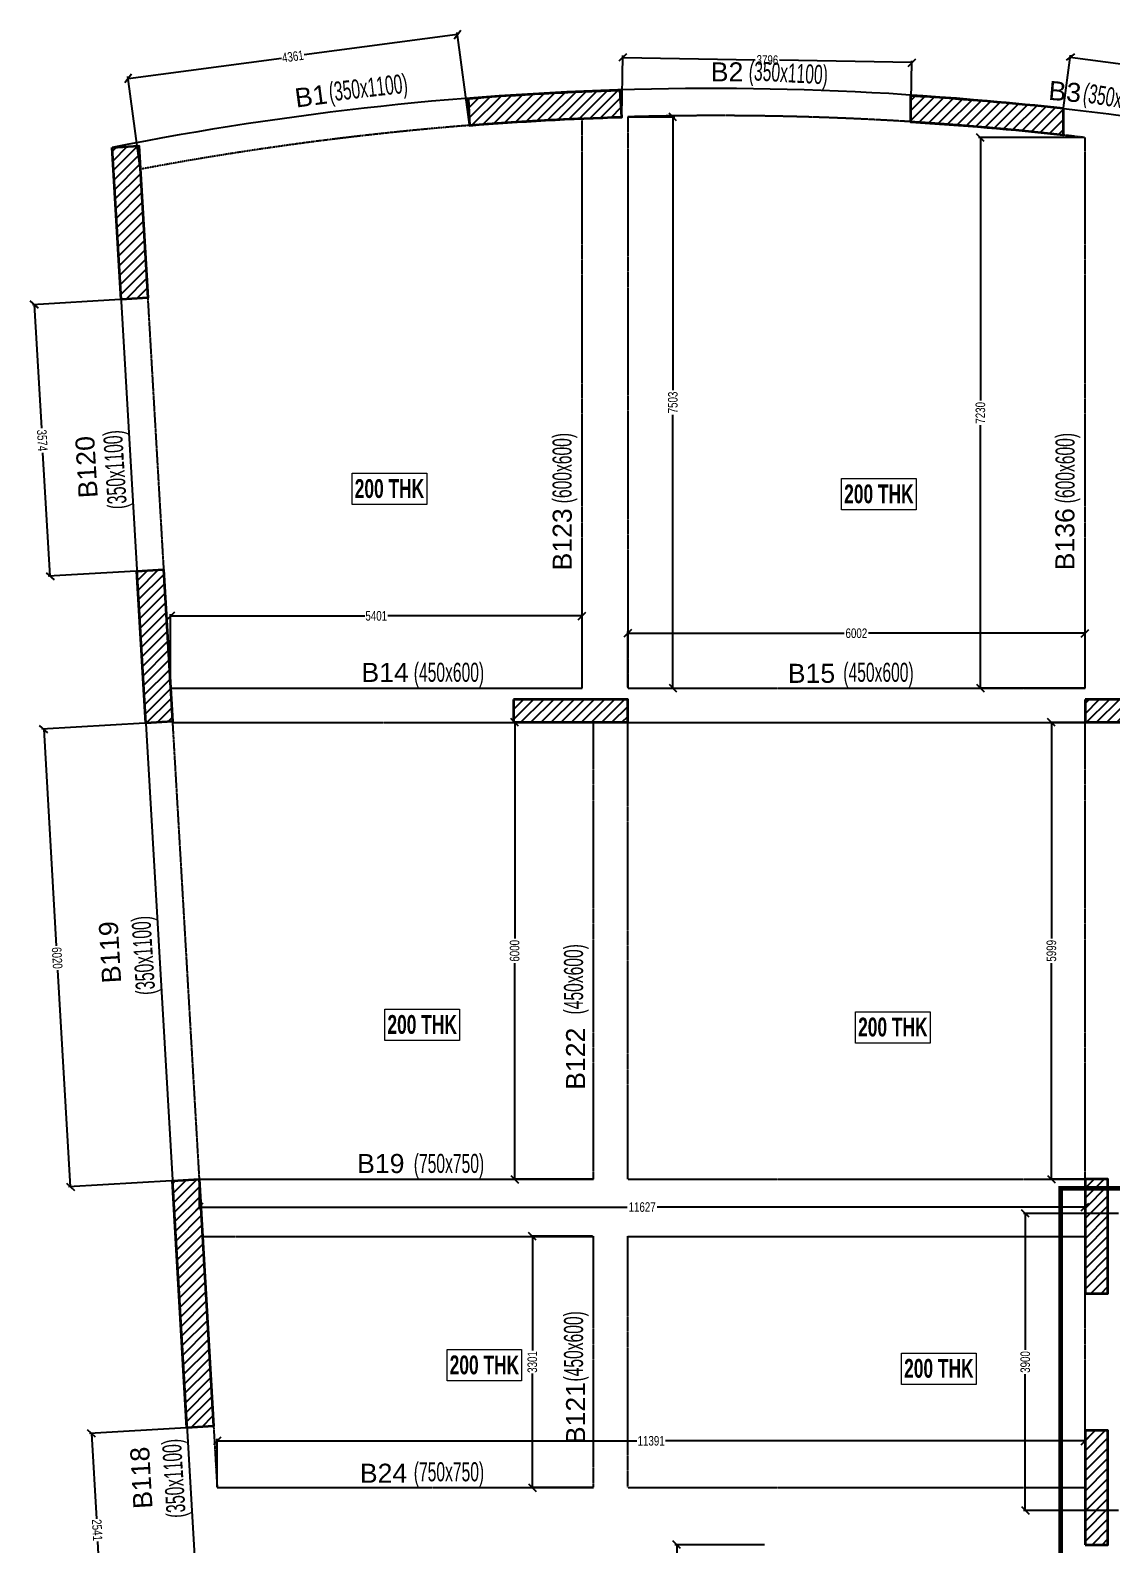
# Model space of a CAD drawing. Header units: millimetres. Extents: x 18542 to 87256, y 14692 to 73451.
# Drawn here: x 18542 to 32736, y 53562 to 73451 of the extents above; entities that cross this region are included whole.
import ezdxf
from ezdxf.enums import TextEntityAlignment as Align

# ---------------------------------------------------------------- set-up
doc = ezdxf.new("R2010")
doc.units = ezdxf.units.MM
doc.linetypes.add('HIDDEN', pattern=[0.375, 0.25, -0.125])
for name, color, linetype, lineweight in [('A-FLOR-IDEN', 11, 'Continuous', 9), ('S-BEAM-IDEN', 2, 'Continuous', 9), ('S-COLS', 5, 'Continuous', 35)]:
    doc.layers.add(name, color=color, linetype=linetype, lineweight=lineweight)
for name, color, linetype in [('Beam Nos', 7, 'Continuous'), ('S-BEAM', 7, 'Continuous'), ('S-COL HATCH', 9, 'Continuous'), ('S-DIM', 7, 'Continuous')]:
    doc.layers.add(name, color=color, linetype=linetype)
doc.styles.add('SC-BBS1', font='SansSerif')
doc.styles.add('sobha.sed', font='swisscl.ttf')
doc.styles.add('Swis721 LtCn BT', font='swisscl.ttf', dxfattribs={"width": 0.9, "height": 233.355162})
doc.styles.add('Swis721 LtCn BT_B', font='', dxfattribs={"width": 0.9, "height": 246.918336})
doc.styles.get('Swis721 LtCn BT_B').set_extended_font_data('Swis721 LtCn BT', bold=True)
doc.dimstyles.new('S-50', dxfattribs={"dimscale": 50, "dimtxt": 2.5, "dimasz": 2, "dimexe": 0.5, "dimexo": 0.25, "dimgap": 0.25, "dimtad": 0, "dimdec": 0, "dimrnd": 0.0005, "dimzin": 0, "dimdsep": 46, "dimtxsty": 'sobha.sed', "dimblk": 'OBLIQUE', "dimcen": 0.09, "dimclrd": 8, "dimclre": 8, "dimclrt": 6, "dimadec": 0, "dimazin": 0, "dimtfac": 1, "dimtdec": 0, "dimtofl": 0, "dimtmove": 2, "dimatfit": 3, "dimfxl": 0.18, "dimtolj": 1, "dimtzin": 0, "dimlwd": -1, "dimlwe": -1, "dimarcsym": 0})
pattern_1 = [(45, (-31199541.81, 20886566.64), (-66.29126074, 66.29126074), [])]

# ---------------------------------------------------------------- blocks, each defined once
blk = doc.blocks.new('_OBLIQUE')
at = {"color": 0, "linetype": 'ByBlock'}
blk.add_line((-0.5, -0.5), (0.5, 0.5), dxfattribs=at)
blk = doc.blocks.new('*D345')
at = {"layer": 'Defpoints', "color": 0, "transparency": 16777216}
for p in [(25784, 65760), (20383, 64812, 0), (25784, 64812, 0)]:
    blk.add_point(p, dxfattribs=at)
at = {"layer": 'S-DIM', "color": 8, "transparency": 16777216}
for p, q in [((20383, 64824), (20383, 65785)), ((20383, 65760), (22934, 65760)), ((25784, 65760), (23233, 65760)), ((25784, 64824), (25784, 65785))]:
    blk.add_line(p, q, dxfattribs=at)
at = {"layer": 'S-DIM', "color": 8, "transparency": 16777216, "xscale": 100, "yscale": 100, "zscale": 100, "rotation": 180}
blk.add_blockref('_OBLIQUE', (20383, 65760), dxfattribs=at)
at = {"layer": 'S-DIM', "color": 8, "transparency": 16777216, "xscale": 100, "yscale": 100, "zscale": 100}
blk.add_blockref('_OBLIQUE', (25784, 65760), dxfattribs=at)
at = {"layer": 'S-DIM', "color": 6, "transparency": 16777216, "insert": (23083, 65760), "char_height": 125, "attachment_point": 5, "style": 'sobha.sed'}
blk.add_mtext('\\A1;5401', dxfattribs=at)
blk = doc.blocks.new('*D346')
at = {"layer": 'Defpoints', "color": 0, "transparency": 16777216}
for p in [(32386, 65532), (26384, 64812), (32386, 64812)]:
    blk.add_point(p, dxfattribs=at)
at = {"layer": 'S-DIM', "color": 8, "transparency": 16777216}
for p, q in [((26384, 64824), (26384, 65557)), ((26384, 65532), (29224, 65532)), ((32386, 65532), (29546, 65532)), ((32386, 64824), (32386, 65557))]:
    blk.add_line(p, q, dxfattribs=at)
at = {"layer": 'S-DIM', "color": 8, "transparency": 16777216, "xscale": 100, "yscale": 100, "zscale": 100, "rotation": 180}
blk.add_blockref('_OBLIQUE', (26384, 65532), dxfattribs=at)
at = {"layer": 'S-DIM', "color": 8, "transparency": 16777216, "xscale": 100, "yscale": 100, "zscale": 100}
blk.add_blockref('_OBLIQUE', (32386, 65532), dxfattribs=at)
at = {"layer": 'S-DIM', "color": 6, "transparency": 16777216, "insert": (29385, 65532), "char_height": 125, "attachment_point": 5, "style": 'sobha.sed'}
blk.add_mtext('\\A1;6002', dxfattribs=at)
blk = doc.blocks.new('*D350')
at = {"layer": 'Defpoints', "color": 0, "transparency": 16777216}
for p in [(20759, 58362), (32386, 58362, 0), (32386, 57996)]:
    blk.add_point(p, dxfattribs=at)
at = {"layer": 'S-DIM', "color": 8, "transparency": 16777216}
for p, q in [((20759, 58349), (20759, 57971)), ((32386, 58349), (32386, 57971)), ((20759, 57996), (26375, 57996)), ((32386, 57996), (26771, 57996))]:
    blk.add_line(p, q, dxfattribs=at)
at = {"layer": 'S-DIM', "color": 8, "transparency": 16777216, "xscale": 100, "yscale": 100, "zscale": 100, "rotation": 180}
blk.add_blockref('_OBLIQUE', (20759, 57996), dxfattribs=at)
at = {"layer": 'S-DIM', "color": 8, "transparency": 16777216, "xscale": 100, "yscale": 100, "zscale": 100}
blk.add_blockref('_OBLIQUE', (32386, 57996), dxfattribs=at)
at = {"layer": 'S-DIM', "color": 6, "transparency": 16777216, "insert": (26573, 57996), "char_height": 125, "attachment_point": 5, "style": 'sobha.sed'}
blk.add_mtext('\\A1;11627', dxfattribs=at)
blk = doc.blocks.new('*D272')
at = {"layer": 'Defpoints', "color": 0, "transparency": 16777216}
for p in [(32386, 54926), (20995, 54312), (32386, 54312, 0)]:
    blk.add_point(p, dxfattribs=at)
at = {"layer": 'S-DIM', "color": 8, "transparency": 16777216}
for p, q in [((20995, 54324), (20995, 54951)), ((20995, 54926), (26503, 54926)), ((32386, 54926), (26878, 54926)), ((32386, 54324), (32386, 54951))]:
    blk.add_line(p, q, dxfattribs=at)
at = {"layer": 'S-DIM', "color": 8, "transparency": 16777216, "xscale": 100, "yscale": 100, "zscale": 100, "rotation": 180}
blk.add_blockref('_OBLIQUE', (20995, 54926), dxfattribs=at)
at = {"layer": 'S-DIM', "color": 8, "transparency": 16777216, "xscale": 100, "yscale": 100, "zscale": 100}
blk.add_blockref('_OBLIQUE', (32386, 54926), dxfattribs=at)
at = {"layer": 'S-DIM', "color": 6, "transparency": 16777216, "insert": (26691, 54926), "char_height": 125, "attachment_point": 5, "style": 'sobha.sed'}
blk.add_mtext('\\A1;11391', dxfattribs=at)
blk = doc.blocks.new('*D337')
at = {"layer": 'Defpoints', "color": 0, "transparency": 16777216}
for p in [(20059, 64351, 0), (20409, 58341, 0), (19069, 58263)]:
    blk.add_point(p, dxfattribs=at)
at = {"layer": 'S-DIM', "color": 8, "transparency": 16777216}
for p, q in [((20047, 64350), (18694, 64271)), ((18718, 64273), (18884, 61429)), ((19069, 58263), (18903, 61107)), ((20397, 58340), (19044, 58262))]:
    blk.add_line(p, q, dxfattribs=at)
at = {"layer": 'S-DIM', "color": 8, "transparency": 16777216, "xscale": 100, "yscale": 100, "zscale": 100}
for p, rotation in [((18718, 64273), 93.3349779895243), ((19069, 58263), 273.3349779895243)]:
    blk.add_blockref('_OBLIQUE', p, dxfattribs=dict(at, rotation=rotation))
at = {"layer": 'S-DIM', "color": 6, "transparency": 16777216, "insert": (18894, 61268), "char_height": 125, "attachment_point": 5, "rotation": 273.335, "style": 'sobha.sed'}
blk.add_mtext('\\A1;6020', dxfattribs=at)
blk = doc.blocks.new('*D338')
at = {"layer": 'Defpoints', "color": 0, "transparency": 16777216}
for p in [(19734, 69915, 0), (18803, 66281), (19943, 66348, 0)]:
    blk.add_point(p, dxfattribs=at)
at = {"layer": 'S-DIM', "color": 8, "transparency": 16777216}
for p, q in [((19722, 69915), (18570, 69847)), ((18595, 69849), (18690, 68226)), ((18803, 66281), (18709, 67904)), ((19930, 66347), (18778, 66280))]:
    blk.add_line(p, q, dxfattribs=at)
at = {"layer": 'S-DIM', "color": 8, "transparency": 16777216, "xscale": 100, "yscale": 100, "zscale": 100}
for p, rotation in [((18595, 69849), 93.33900037477031), ((18803, 66281), 273.3390003747703)]:
    blk.add_blockref('_OBLIQUE', p, dxfattribs=dict(at, rotation=rotation))
at = {"layer": 'S-DIM', "color": 6, "transparency": 16777216, "insert": (18699, 68065), "char_height": 125, "attachment_point": 5, "rotation": 273.339, "style": 'sobha.sed'}
blk.add_mtext('\\A1;3574', dxfattribs=at)
blk = doc.blocks.new('*D386')
at = {"layer": 'Defpoints', "color": 0, "transparency": 16777216}
for p in [(20599, 55097, 0), (19345, 55023), (20747, 52560, 0)]:
    blk.add_point(p, dxfattribs=at)
at = {"layer": 'S-DIM', "color": 8, "transparency": 16777216}
for p, q in [((20586, 55096), (19320, 55022)), ((19345, 55023), (19411, 53904)), ((19494, 52486), (19428, 53606)), ((20735, 52559), (19469, 52485))]:
    blk.add_line(p, q, dxfattribs=at)
at = {"layer": 'S-DIM', "color": 8, "transparency": 16777216, "xscale": 100, "yscale": 100, "zscale": 100}
for p, rotation in [((19345, 55023), 93.3485296427442), ((19494, 52486), 273.3485296427442)]:
    blk.add_blockref('_OBLIQUE', p, dxfattribs=dict(at, rotation=rotation))
at = {"layer": 'S-DIM', "color": 6, "transparency": 16777216, "insert": (19420, 53755), "char_height": 125, "attachment_point": 5, "rotation": 273.3485, "style": 'sobha.sed'}
blk.add_mtext('\\A1;2541', dxfattribs=at)
blk = doc.blocks.new('*D387')
at = {"layer": 'Defpoints', "color": 0, "transparency": 16777216}
for p in [(25934, 57613, 0), (25132, 54312), (25934, 54312)]:
    blk.add_point(p, dxfattribs=at)
at = {"layer": 'S-DIM', "color": 8, "transparency": 16777216}
for p, q in [((25922, 57613), (25107, 57613)), ((25132, 57613), (25132, 56112)), ((25132, 54312), (25132, 55812)), ((25922, 54312), (25107, 54312))]:
    blk.add_line(p, q, dxfattribs=at)
at = {"layer": 'S-DIM', "color": 8, "transparency": 16777216, "xscale": 100, "yscale": 100, "zscale": 100}
for p, rotation in [((25132, 57613), 90), ((25132, 54312), 270)]:
    blk.add_blockref('_OBLIQUE', p, dxfattribs=dict(at, rotation=rotation))
at = {"layer": 'S-DIM', "color": 6, "transparency": 16777216, "insert": (25132, 55962), "char_height": 125, "attachment_point": 5, "rotation": 90, "style": 'sobha.sed'}
blk.add_mtext('\\A1;3301', dxfattribs=at)
blk = doc.blocks.new('*D388')
at = {"layer": 'Defpoints', "color": 0, "transparency": 16777216}
for p in [(24900, 64362), (25934, 64362), (25934, 58362, 0)]:
    blk.add_point(p, dxfattribs=at)
at = {"layer": 'S-DIM', "color": 8, "transparency": 16777216}
for p, q in [((25922, 64362), (24875, 64362)), ((24900, 64362), (24900, 61523)), ((24900, 58362), (24900, 61200)), ((25922, 58362), (24875, 58362))]:
    blk.add_line(p, q, dxfattribs=at)
at = {"layer": 'S-DIM', "color": 8, "transparency": 16777216, "xscale": 100, "yscale": 100, "zscale": 100}
for p, rotation in [((24900, 64362), 90), ((24900, 58362), 270)]:
    blk.add_blockref('_OBLIQUE', p, dxfattribs=dict(at, rotation=rotation))
at = {"layer": 'S-DIM', "color": 6, "transparency": 16777216, "insert": (24900, 61362), "char_height": 125, "attachment_point": 5, "rotation": 90, "style": 'sobha.sed'}
blk.add_mtext('\\A1;6000', dxfattribs=at)
blk = doc.blocks.new('*D389')
at = {"layer": 'Defpoints', "color": 0, "transparency": 16777216}
for p in [(26384, 72314, 0), (26384, 64812, 0), (26976, 64812)]:
    blk.add_point(p, dxfattribs=at)
at = {"layer": 'S-DIM', "color": 8, "transparency": 16777216}
for p, q in [((26396, 72314), (27001, 72314)), ((26976, 72314), (26976, 68724)), ((26976, 64812), (26976, 68402)), ((26396, 64812), (27001, 64812))]:
    blk.add_line(p, q, dxfattribs=at)
at = {"layer": 'S-DIM', "color": 8, "transparency": 16777216, "xscale": 100, "yscale": 100, "zscale": 100}
for p, rotation in [((26976, 72314), 90), ((26976, 64812), 270)]:
    blk.add_blockref('_OBLIQUE', p, dxfattribs=dict(at, rotation=rotation))
at = {"layer": 'S-DIM', "color": 6, "transparency": 16777216, "insert": (26976, 68563), "char_height": 125, "attachment_point": 5, "rotation": 90, "style": 'sobha.sed'}
blk.add_mtext('\\A1;7503', dxfattribs=at)
blk = doc.blocks.new('*D292')
at = {"layer": 'Defpoints', "color": 0, "transparency": 16777216}
for p in [(27028, 53562), (28190, 53562), (28190, 47412)]:
    blk.add_point(p, dxfattribs=at)
at = {"layer": 'S-DIM', "color": 8, "transparency": 16777216}
for p, q in [((28178, 53562), (27003, 53562)), ((27028, 53562), (27028, 50648)), ((27028, 47412), (27028, 50325)), ((28178, 47412), (27003, 47412))]:
    blk.add_line(p, q, dxfattribs=at)
at = {"layer": 'S-DIM', "color": 8, "transparency": 16777216, "xscale": 100, "yscale": 100, "zscale": 100}
for p, rotation in [((27028, 53562), 90), ((27028, 47412), 270)]:
    blk.add_blockref('_OBLIQUE', p, dxfattribs=dict(at, rotation=rotation))
at = {"layer": 'S-DIM', "color": 6, "transparency": 16777216, "insert": (27028, 50487), "char_height": 125, "attachment_point": 5, "rotation": 90, "style": 'sobha.sed'}
blk.add_mtext('\\A1;6150', dxfattribs=at)
blk = doc.blocks.new('*D426')
at = {"layer": 'Defpoints', "color": 0, "transparency": 16777216}
for p in [(19826, 72819), (24308, 72203, 0), (19985, 71626, 0)]:
    blk.add_point(p, dxfattribs=at)
at = {"layer": 'S-DIM', "color": 8, "transparency": 16777216}
for p, q in [((24149, 73395), (22137, 73127)), ((24307, 72215), (24146, 73420)), ((19826, 72819), (21839, 73087)), ((19984, 71639), (19823, 72843))]:
    blk.add_line(p, q, dxfattribs=at)
at = {"layer": 'S-DIM', "color": 8, "transparency": 16777216, "xscale": 100, "yscale": 100, "zscale": 100}
for p, rotation in [((24149, 73395), 7.595606734109868), ((19826, 72819), 187.5956067341098)]:
    blk.add_blockref('_OBLIQUE', p, dxfattribs=dict(at, rotation=rotation))
at = {"layer": 'S-DIM', "color": 6, "transparency": 16777216, "insert": (21988, 73107), "char_height": 125, "attachment_point": 5, "rotation": 7.5956, "style": 'sobha.sed'}
blk.add_mtext('\\A1;4361', dxfattribs=at)
blk = doc.blocks.new('*D427')
at = {"layer": 'Defpoints', "color": 0, "transparency": 16777216}
for p in [(30114, 73026), (26305, 72312, 0), (30100, 72245, 0)]:
    blk.add_point(p, dxfattribs=at)
at = {"layer": 'S-DIM', "color": 8, "transparency": 16777216}
for p, q in [((26306, 72325), (26320, 73119)), ((26319, 73094), (28056, 73063)), ((30114, 73026), (28378, 73057)), ((30101, 72257), (30115, 73051))]:
    blk.add_line(p, q, dxfattribs=at)
at = {"layer": 'S-DIM', "color": 8, "transparency": 16777216, "xscale": 100, "yscale": 100, "zscale": 100}
for p, rotation in [((26319, 73094), 178.9812443879509), ((30114, 73026), 358.981244387951)]:
    blk.add_blockref('_OBLIQUE', p, dxfattribs=dict(at, rotation=rotation))
at = {"layer": 'S-DIM', "color": 6, "transparency": 16777216, "insert": (28217, 73060), "char_height": 125, "attachment_point": 5, "rotation": 358.9812, "style": 'sobha.sed'}
blk.add_mtext('\\A1;3796', dxfattribs=at)
blk = doc.blocks.new('*D428')
at = {"layer": 'Defpoints', "color": 0, "transparency": 16777216}
for p in [(33895, 72867), (32100, 72422, 0), (33802, 72189, 0)]:
    blk.add_point(p, dxfattribs=at)
at = {"layer": 'S-DIM', "color": 8, "transparency": 16777216}
for p, q in [((32102, 72434), (32196, 73125)), ((32193, 73100), (32886, 73005)), ((33895, 72867), (33201, 72962)), ((33804, 72201), (33898, 72892))]:
    blk.add_line(p, q, dxfattribs=at)
at = {"layer": 'S-DIM', "color": 8, "transparency": 16777216, "xscale": 100, "yscale": 100, "zscale": 100}
for p, rotation in [((32193, 73100), 172.2204267206045), ((33895, 72867), 352.2204267206046)]:
    blk.add_blockref('_OBLIQUE', p, dxfattribs=dict(at, rotation=rotation))
at = {"layer": 'S-DIM', "color": 6, "transparency": 16777216, "insert": (33044, 72984), "char_height": 125, "attachment_point": 5, "rotation": 352.2204, "style": 'sobha.sed'}
blk.add_mtext('\\A1;1717', dxfattribs=at)
blk = doc.blocks.new('*D438')
at = {"layer": 'Defpoints', "color": 0, "transparency": 16777216}
for p in [(31602, 57912), (32836, 57912), (32836, 54012, 0)]:
    blk.add_point(p, dxfattribs=at)
at = {"layer": 'S-DIM', "color": 8, "transparency": 16777216}
for p, q in [((32824, 57912), (31577, 57912)), ((31602, 57912), (31602, 56122)), ((31602, 54012), (31602, 55801)), ((32824, 54012), (31577, 54012))]:
    blk.add_line(p, q, dxfattribs=at)
at = {"layer": 'S-DIM', "color": 8, "transparency": 16777216, "xscale": 100, "yscale": 100, "zscale": 100}
for p, rotation in [((31602, 57912), 90), ((31602, 54012), 270)]:
    blk.add_blockref('_OBLIQUE', p, dxfattribs=dict(at, rotation=rotation))
at = {"layer": 'S-DIM', "color": 6, "transparency": 16777216, "insert": (31602, 55962), "char_height": 125, "attachment_point": 5, "rotation": 90, "style": 'sobha.sed'}
blk.add_mtext('\\A1;3900', dxfattribs=at)
blk = doc.blocks.new('*D441')
at = {"layer": 'Defpoints', "color": 0, "transparency": 16777216}
for p in [(32386, 72042, 0), (31013, 64812), (32386, 64812, 0)]:
    blk.add_point(p, dxfattribs=at)
at = {"layer": 'S-DIM', "color": 8, "transparency": 16777216}
for p, q in [((32374, 72042), (30988, 72042)), ((31013, 72042), (31013, 68587)), ((31013, 64812), (31013, 68266)), ((32374, 64812), (30988, 64812))]:
    blk.add_line(p, q, dxfattribs=at)
at = {"layer": 'S-DIM', "color": 8, "transparency": 16777216, "xscale": 100, "yscale": 100, "zscale": 100}
for p, rotation in [((31013, 72042), 90), ((31013, 64812), 270)]:
    blk.add_blockref('_OBLIQUE', p, dxfattribs=dict(at, rotation=rotation))
at = {"layer": 'S-DIM', "color": 6, "transparency": 16777216, "insert": (31013, 68427), "char_height": 125, "attachment_point": 5, "rotation": 90, "style": 'sobha.sed'}
blk.add_mtext('\\A1;7230', dxfattribs=at)
blk = doc.blocks.new('*D444')
at = {"layer": 'Defpoints', "color": 0, "transparency": 16777216}
for p in [(32386, 64362, 0), (31945, 58363), (32386, 58363, 0)]:
    blk.add_point(p, dxfattribs=at)
at = {"layer": 'S-DIM', "color": 8, "transparency": 16777216}
for p, q in [((32374, 64362), (31920, 64362)), ((31945, 64362), (31945, 61523)), ((31945, 58363), (31945, 61201)), ((32374, 58363), (31920, 58363))]:
    blk.add_line(p, q, dxfattribs=at)
at = {"layer": 'S-DIM', "color": 8, "transparency": 16777216, "xscale": 100, "yscale": 100, "zscale": 100}
for p, rotation in [((31945, 64362), 90), ((31945, 58363), 270)]:
    blk.add_blockref('_OBLIQUE', p, dxfattribs=dict(at, rotation=rotation))
at = {"layer": 'S-DIM', "color": 6, "transparency": 16777216, "insert": (31945, 61362), "char_height": 125, "attachment_point": 5, "rotation": 90, "style": 'sobha.sed'}
blk.add_mtext('\\A1;5999', dxfattribs=at)

msp = doc.modelspace()

# ---------------------------------------------------------------- hatches: boundary and pattern name
at = {"layer": 'S-COL HATCH', "transparency": 33554687}
h = msp.add_hatch(dxfattribs=at)
h.set_pattern_fill('ANSI31', color=256, scale=750)
h.set_pattern_definition(pattern_1)
h.paths.add_polyline_path([(26286.2, 72661.7, 0.0118501), (24289.2, 72552.2), (24308.4, 72202.6, -0.0119492), (26305.4, 72312.1)])
h = msp.add_hatch(dxfattribs=at)
h.set_pattern_fill('ANSI31', color=256, scale=750)
h.set_pattern_definition(pattern_1)
h.paths.add_polyline_path([(30100.4, 72244.7, -0.011992), (32100.4, 72075.4), (32100.4, 72427.4, 0.0118918), (30100.4, 72595.3)])
h = msp.add_hatch(dxfattribs=at)
h.set_pattern_fill('ANSI31', color=256, scale=750)
h.set_pattern_definition(pattern_1)
h.paths.add_polyline_path([(19734.4, 69915.3), (20083.9, 69935.7), (19967.4, 71932.3), (19618, 71911.9)])
h = msp.add_hatch(dxfattribs=at)
h.set_pattern_fill('ANSI31', color=256, scale=750)
h.set_pattern_definition(pattern_1)
h.paths.add_polyline_path([(20059.1, 64351.1), (20408.5, 64371.5), (20292, 66368.1), (19942.6, 66347.7)])
h = msp.add_hatch(dxfattribs=at)
h.set_pattern_fill('ANSI31', color=256, scale=750)
h.set_pattern_definition(pattern_1)
h.paths.add_polyline_path([(26384.3, 64362.7), (26384.3, 64662.7), (24884.3, 64662.7), (24884.3, 64362.7)])
h = msp.add_hatch(dxfattribs=at)
h.set_pattern_fill('ANSI31', color=256, scale=750)
h.set_pattern_definition(pattern_1)
h.paths.add_polyline_path([(33886.2, 64362.7), (33886.2, 64662.7), (32386.2, 64662.7), (32386.2, 64362.7)])
h = msp.add_hatch(dxfattribs=at)
h.set_pattern_fill('ANSI31', color=256, scale=750)
h.set_pattern_definition([(45, (-31327027.31, 20915235.64), (-66.29126074, 66.29126074), [])])
h.paths.add_polyline_path([(20598.5, 55096.7), (20947.9, 55117), (20758.6, 58361.5), (20409.2, 58341.1)])
h = msp.add_hatch(dxfattribs=at)
h.set_pattern_fill('ANSI31', color=256, scale=750)
h.set_pattern_definition(pattern_1)
h.paths.add_polyline_path([(32686.2, 58362.7), (32386.2, 58362.7), (32386.2, 56862.7), (32686.2, 56862.7)])
h = msp.add_hatch(dxfattribs=at)
h.set_pattern_fill('ANSI31', color=256, scale=750)
h.set_pattern_definition(pattern_1)
h.paths.add_polyline_path([(32686.2, 55062.7), (32386.2, 55062.7), (32386.2, 53562.7), (32686.2, 53562.7)])

# ---------------------------------------------------------------- linework, layer by layer
at = {"color": 1, "const_width": 60}
msp.add_lwpolyline([(32064.9, 58242.8), (33307.6, 58242.8), (33307.6, 53121.9), (32064.9, 53121.9)], close=True, dxfattribs=at)
at = {"layer": 'A-FLOR-IDEN', "color": 8, "flags": 128}
for points in [[(23745.3, 67634.4), (23745.3, 67222.6), (22767.8, 67222.6), (22767.8, 67634.4)], [(23745.3, 67634.4), (23745.3, 67222.6), (22767.8, 67222.6), (22767.8, 67634.4)], [(30169.3, 67564.4), (30169.3, 67152.6), (29191.8, 67152.6), (29191.8, 67564.4)], [(30169.3, 67564.4), (30169.3, 67152.6), (29191.8, 67152.6), (29191.8, 67564.4)], [(24174.3, 60596.4), (24174.3, 60184.6), (23196.8, 60184.6), (23196.8, 60596.4)], [(24174.3, 60596.4), (24174.3, 60184.6), (23196.8, 60184.6), (23196.8, 60596.4)], [(30352.3, 60562.4), (30352.3, 60150.6), (29374.8, 60150.6), (29374.8, 60562.4)], [(30352.3, 60562.4), (30352.3, 60150.6), (29374.8, 60150.6), (29374.8, 60562.4)], [(30956.3, 56079.9), (30956.3, 55668.1), (29978.8, 55668.1), (29978.8, 56079.9)], [(30956.3, 56079.9), (30956.3, 55668.1), (29978.8, 55668.1), (29978.8, 56079.9)]]:
    msp.add_lwpolyline(points, close=True, dxfattribs=at)
at = {"layer": 'A-FLOR-IDEN', "color": 8, "elevation": 0, "flags": 128}
msp.add_lwpolyline([(24991.6, 56125), (24991.6, 55713.2), (24014.1, 55713.2), (24014.1, 56125)], close=True, dxfattribs=at)
msp.add_lwpolyline([(24991.6, 56125), (24991.6, 55713.2), (24014.1, 55713.2), (24014.1, 56125)], close=True, dxfattribs=at)
at = {"layer": 'S-BEAM', "linetype": 'HIDDEN'}
for p, q in [((32386.2, 64811.5, 0), (32386.2, 72042, 0)), ((20382.4, 64811.5), (25783.8, 64811.5)), ((26383.8, 64811.5), (32386.2, 64811.5)), ((20408.6, 64361.5), (32386.2, 64361.5, 0)), ((25934.3, 58361.5, 0), (25934.3, 64362.7, 0)), ((26384.3, 58362.7, 0), (26384.3, 64362.7, 0)), ((32386.2, 58361.5, 0), (32386.2, 64361.5, 0)), ((20759.1, 58361.5), (25934.3, 58361.5)), ((26383.8, 58361.5), (32686.2, 58361.5)), ((20802.9, 57611.5), (25934.3, 57611.5)), ((25934.3, 54311.6, 0), (25934.3, 57612.7, 0)), ((26384.3, 54312.7, 0), (26384.3, 57612.7, 0)), ((26384.3, 57611.5), (32386.2, 57611.5)), ((32386.2, 54311.6, 0), (32386.2, 57611.5, 0)), ((20995, 54311.6), (25934.3, 54311.6)), ((26383.8, 54311.6), (32386.2, 54311.6))]:
    msp.add_line(p, q, dxfattribs=at)
at = {"layer": 'S-BEAM', "ltscale": 250000}
msp.add_line((19617.5, 71911.9, 0), (22813.2, 17137.5, 0), dxfattribs=at)
at = {"layer": 'S-BEAM', "linetype": 'HIDDEN', "elevation": 0}
for points in [[(25783.8, 64811.5), (25783.8, 72292.9, 0.0357696), (19984.8, 71626.1), (20382.4, 64811.5)], [(32386.2, 72042, 0.0368052), (26383.8, 72314.4), (26383.8, 64811.5)]]:
    msp.add_lwpolyline(points, format="xyb", dxfattribs=at)
msp.add_lwpolyline([(20408.6, 64361.5), (20995, 54311.6)], dxfattribs=at)
at = {"layer": 'S-BEAM', "ltscale": 250000}
msp.add_arc((27486.4, 32305.8, 0), 40380.2, 81.00201, 101.23709, dxfattribs=at)
at = {"layer": 'S-COLS', "elevation": 0}
for points in [[(26286.2, 72661.7, 0.0118501), (24289.2, 72552.2), (24308.4, 72202.6, -0.0119492), (26305.4, 72312.1), (26286.2, 72661.7)], [(30100.4, 72595.3, -0.0118918), (32100.4, 72427.4), (32100.4, 72075.4, 0.011992), (30100.4, 72244.7), (30100.4, 72595.3)]]:
    msp.add_lwpolyline(points, format="xyb", dxfattribs=at)
for points in [[(19618, 71911.9), (19967.4, 71932.3), (20083.9, 69935.7), (19734.4, 69915.3)], [(19942.6, 66347.7), (20292, 66368.1), (20408.5, 64371.5), (20059.1, 64351.1)], [(24884.3, 64662.7), (24884.3, 64362.7), (26384.3, 64362.7), (26384.3, 64662.7)], [(32386.2, 64662.7), (32386.2, 64362.7), (33886.2, 64362.7), (33886.2, 64662.7)], [(20409.2, 58341.1), (20758.6, 58361.5), (20947.9, 55117), (20598.5, 55096.7)], [(32386.2, 56862.7), (32686.2, 56862.7), (32686.2, 58362.7), (32386.2, 58362.7)], [(32386.2, 56862.7), (32686.2, 56862.7), (32686.2, 58362.7), (32386.2, 58362.7)], [(32386.2, 53562.7), (32686.2, 53562.7), (32686.2, 55062.7), (32386.2, 55062.7)], [(32386.2, 53562.7), (32686.2, 53562.7), (32686.2, 55062.7), (32386.2, 55062.7)]]:
    msp.add_lwpolyline(points, close=True, dxfattribs=at)

# ---------------------------------------------------------------- texts
at = {"layer": 'A-FLOR-IDEN', "color": 1, "char_height": 246.92, "width": 1155, "attachment_point": 2, "line_spacing_factor": 0.964267, "style": 'Swis721 LtCn BT_B'}
for insert in [(23256.6, 67556.3), (23256.6, 67556.3), (29680.6, 67486.3), (29680.6, 67486.3), (23685.6, 60518.3), (23685.6, 60518.3), (29863.6, 60484.3), (29863.6, 60484.3), (24502.8, 56047), (24502.8, 56047), (30467.6, 56001.8), (30467.6, 56001.8)]:
    msp.add_mtext('200 THK', dxfattribs=dict(at, insert=insert))
at = {"layer": 'Beam Nos', "color": 3, "style": 'SC-BBS1'}
for s, p in [('B2', (27687.6, 72704.9, 0)), ('B14', (23199.6, 64818.4, 0)), ('B15', (28796.1, 64805.9, 0)), ('B19', (23143.1, 58368.4, 0)), ('B24', (23178.7, 54301))]:
    msp.add_text(s, height=250, dxfattribs=at).set_placement(p, align=Align.BOTTOM_CENTER)
for s, rotation, p in [('B1', 7.54916, (22253.9, 72389.3)), ('B3', 355.13395, (32105.3, 72446.5, 0)), ('B123', 90, (25724.1, 66765)), ('B136', 90, (32321.7, 66767.3, 0)), ('B122', 90, (25899.5, 59944.4)), ('B121', 90, (25899.5, 55290.8))]:
    msp.add_text(s, height=250, rotation=rotation, dxfattribs=at).set_placement(p, align=Align.BOTTOM_CENTER)
at = {"layer": 'Beam Nos', "style": 'SC-BBS1'}
for s, p in [('B120', (19478.8, 67726.2, 0)), ('B119', (19786.8, 61354.7, 0)), ('B118', (20198.3, 54452.2, 0))]:
    msp.add_text(s, height=250, rotation=93.339, dxfattribs=at).set_placement(p, align=Align.BOTTOM_CENTER)
at = {"layer": 'S-BEAM-IDEN', "color": 3, "style": 'Swis721 LtCn BT', "width": 0.8}
for s, rotation, p in [('(350x1100)', 356.84056, (27968.4, 72797.1)), ('(350x1100)', 6.47905, (22475.7, 72516.7)), ('(350x1100)', 350.68539, (32348.2, 72512)), ('(600x600)', 90, (25646.7, 67239.7)), ('(600x600)', 90, (32249.1, 67239.7, 0)), ('(450x600)', 90, (25797.1, 60526.4, 0)), ('(450x600)', 90, (25797.1, 55705.6, 0))]:
    msp.add_text(s, height=250, rotation=rotation, dxfattribs=at).set_placement(p)
at = {"layer": 'S-BEAM-IDEN', "style": 'Swis721 LtCn BT', "width": 0.8}
for p in [(19810.5, 67169.7, 0), (20182.7, 60790, 0), (20583.4, 53922.4, 0)]:
    msp.add_text('(350x1100)', height=250, rotation=93.60442, dxfattribs=at).set_placement(p)
at = {"layer": 'S-BEAM-IDEN', "color": 3, "style": 'Swis721 LtCn BT', "width": 0.8}
for s, p in [('(450x600)', (23576, 64894.9)), ('(450x600)', (29213.7, 64894.9)), ('(750x750)', (23576, 58444.9)), ('(750x750)', (23576, 54394.9))]:
    msp.add_text(s, height=250, dxfattribs=at).set_placement(p)

# ---------------------------------------------------------------- dimensions: what is measured, and where the dimension line sits
at = {"layer": 'S-DIM', "color": 1}
for p1, p2, distance, picture, middle in [((24308.4, 72202.6, 0), (19985.2, 71626.1, 0), -1202.9, '*D426', (21987.8, 73106.8)), ((26305.4, 72312.1, 0), (30100.4, 72244.7, 0), 781.9, '*D427', (28216.8, 73060.2)), ((32100.4, 72421.6, 0), (33801.9, 72189.1, 0), 684.5, '*D428', (33043.8, 72983.5)), ((19734.4, 69915.3, 0), (19942.6, 66347.7, 0), -1141.1, '*D338', (18699.3, 68065)), ((20382.8, 64811.5, 0), (25783.8, 64811.5, 0), 948, '*D345', (23083.3, 65759.6)), ((26383.8, 64811.5), (32386.2, 64811.5), 720.1, '*D346', (29385, 65531.6)), ((20059.1, 64351.1, 0), (20409.3, 58341.1, 0), -1342.9, '*D337', (18893.6, 61268)), ((20747, 52559.8, 0), (20598.6, 55096.7, 0), 1255.4, '*D386', (19419.6, 53754.9))]:
    dim = msp.add_aligned_dim(p1=p1, p2=p2, distance=distance, dimstyle='S-50', dxfattribs=at)
    dim.commit()
    dim.dimension.update_dxf_attribs({"geometry": picture, "text_midpoint": middle})
for base, p1, p2, picture, middle in [((26976, 64811.5), (26383.8, 72314.4, 0), (26383.8, 64811.5, 0), '*D389', (26976, 68563)), ((31013.1964, 64811.5377), (32386.2041, 72041.9783, 0), (32386.2041, 64811.5377, 0), '*D441', (31013.1964, 68426.758)), ((24899.6, 64361.5), (25934.3, 58361.5, 0), (25934.3, 64361.5), '*D388', (24899.6, 61361.5)), ((31945, 58362.7), (32386.2, 64361.5, 0), (32386.2, 58362.7, 0), '*D444', (31945, 61362.1)), ((31601.7, 57911.5), (32836.2, 54011.6, 0), (32836.2, 57911.5), '*D438', (31601.7, 55961.5)), ((25132.3, 54311.6), (25934.3, 57612.7, 0), (25934.3, 54311.6), '*D387', (25132.3, 55962.1)), ((27028.3, 53561.6), (28190.4, 47411.6), (28190.4, 53561.6), '*D292', (27028.3, 50486.6))]:
    dim = msp.add_linear_dim(base=base, p1=p1, p2=p2, angle=90, dimstyle='S-50', dxfattribs=at)
    dim.commit()
    dim.dimension.update_dxf_attribs({"geometry": picture, "text_midpoint": middle})
for base, p1, p2, picture, middle in [((32386.2, 57996.2), (20759.1, 58361.5), (32386.2, 58361.5, 0), '*D350', (26572.7, 57996.2)), ((32386.2, 54926.4), (20995, 54311.6), (32386.2, 54311.6, 0), '*D272', (26690.6, 54926.4))]:
    dim = msp.add_linear_dim(base=base, p1=p1, p2=p2, dimstyle='S-50', dxfattribs=at)
    dim.commit()
    dim.dimension.update_dxf_attribs({"geometry": picture, "text_midpoint": middle})

doc.saveas('drawing.dxf')
